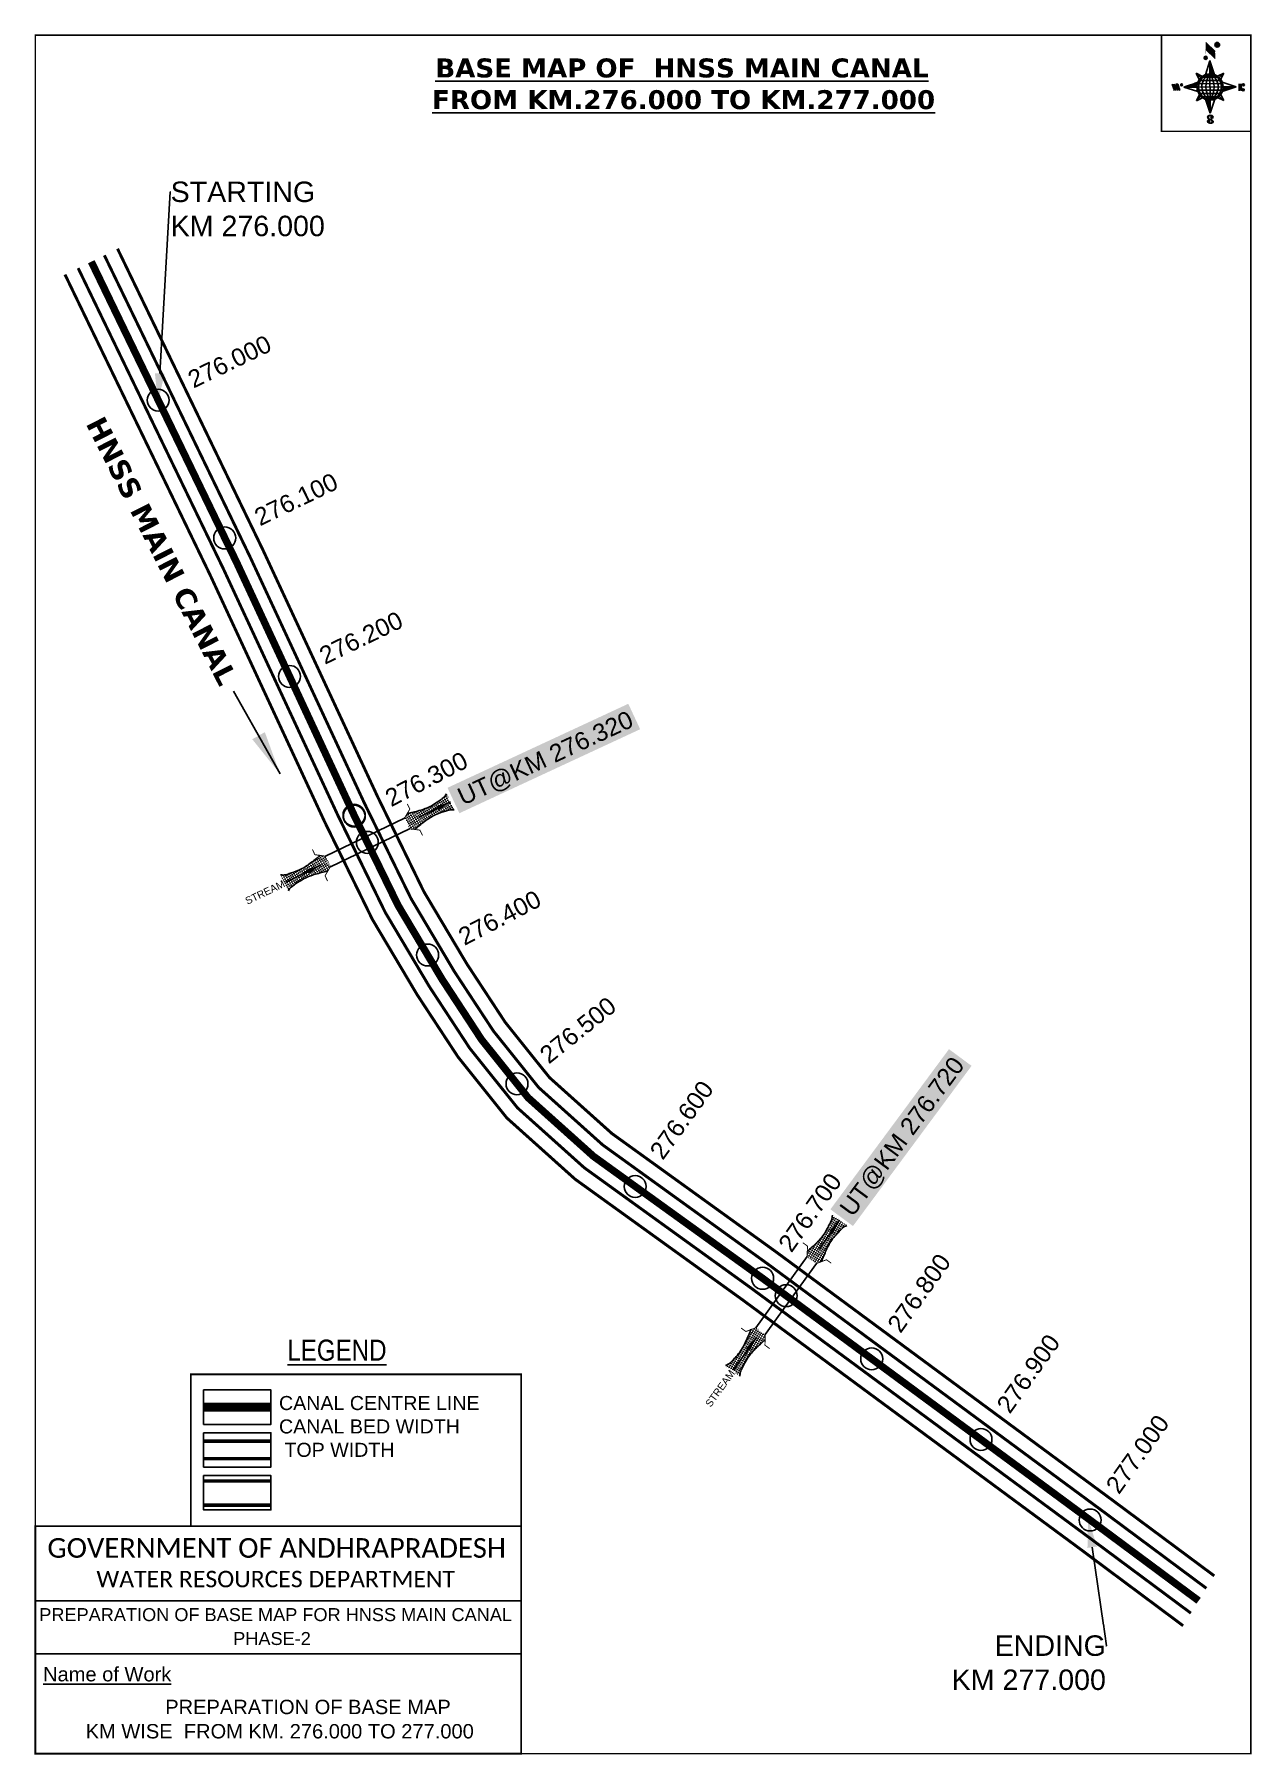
# Model space of a CAD drawing. Header units: inches. Extents: x 766586 to 767418, y 1594237 to 1595413.
import ezdxf
from ezdxf import colors
from ezdxf.entities.mleader import LeaderData, LeaderLine
from ezdxf.enums import TextEntityAlignment as Align
from ezdxf.math import Vec2, Vec3

# ---------------------------------------------------------------- set-up
doc = ezdxf.new("R2010")
doc.units = ezdxf.units.IN
doc.header["$LTSCALE"] = 15
doc.header["$MEASUREMENT"] = 0
doc.header["$PDMODE"] = 32
doc.header["$PDSIZE"] = 15
doc.linetypes.add('HIDDEN2', pattern=[0.1875, 0.125, -0.0625])
for name, color, linetype in [('AQUADUCT', 1, 'Continuous'), ('bord', 1, 'Continuous'), ('CANAL1', 7, 'Continuous'), ('CSMark', 72, 'Continuous'), ('DCBMS', 232, 'Continuous'), ('PAGE', 7, 'Continuous'), ('STRUCTURE', 5, 'Continuous'), ('TEXT', 6, 'Continuous')]:
    doc.layers.add(name, color=color, linetype=linetype)
doc.styles.add('ARIALN', font='ARIALN.TTF')
doc.styles.get("Standard").update_dxf_attribs({"font": 'arial.ttf'})
doc.dimstyles.get("Standard").update_dxf_attribs({"dimtxt": 20, "dimasz": 0.18, "dimexe": 0.18, "dimexo": 0.0625, "dimgap": 0.09, "dimtad": 0, "dimtih": 1, "dimtoh": 1, "dimdec": 4, "dimzin": 0, "dimdsep": 46, "dimtxsty": 'Standard', "dimcen": 0.09, "dimadec": 0, "dimazin": 0, "dimtfac": 1, "dimtdec": 4, "dimtofl": 0, "dimtmove": 0, "dimatfit": 3, "dimfxl": 1, "dimtolj": 1, "dimtzin": 0, "dimarcsym": 0})
pattern_1 = [(267.297113149, (-8720374.938, 50637915.138), (10.5367255337, -0.497431438), [])]
pattern_2 = [(357.297113149, (-8720374.938, 50637915.138), (0.497431438, 10.5367255337), [])]

# ---------------------------------------------------------------- blocks, each defined once
blk = doc.blocks.new('*X26')
at = {"color": 0, "linetype": 'Continuous'}
for p, q in [((6321.6, 240.5), (6322.3, 241.2)), ((6321.6, 240.3), (6322.3, 241)), ((6321.6, 240.1), (6322.3, 240.8)), ((6321.6, 239.9), (6322.4, 240.7)), ((6321.6, 239.8), (6322.4, 240.6)), ((6321.6, 239.6), (6322.5, 240.5)), ((6321.6, 239.4), (6322.5, 240.3)), ((6321.6, 239.2), (6322.6, 240.2)), ((6321.7, 239.1), (6322.6, 240.1)), ((6321.8, 240.8), (6322.4, 241.4)), ((6321.8, 239), (6322.7, 240)), ((6321.8, 239), (6322.8, 239.9)), ((6321.9, 238.9), (6322.9, 239.8)), ((6322, 238.8), (6323, 239.7)), ((6322.1, 241.3), (6322.4, 241.6)), ((6322.1, 238.7), (6323.1, 239.6)), ((6322.2, 238.6), (6323.1, 239.6)), ((6322.3, 238.5), (6323.2, 239.5)), ((6322.4, 238.5), (6323.3, 239.4)), ((6322.5, 238.4), (6323.4, 239.3)), ((6322.7, 238.4), (6323.6, 239.3)), ((6322.8, 238.3), (6323.7, 239.2)), ((6322.9, 238.3), (6323.8, 239.1)), ((6323.1, 238.2), (6323.9, 239.1)), ((6323.2, 238.2), (6324, 239)), ((6323.3, 238.2), (6324.2, 239)), ((6323.5, 238.1), (6324.3, 238.9)), ((6323.7, 238.1), (6324.4, 238.9)), ((6323.8, 238.1), (6324.6, 238.8)), ((6324.1, 238.2), (6324.7, 238.8)), ((6324.3, 238.3), (6324.9, 238.8)), ((6324.6, 238.3), (6325.1, 238.8)), ((6324.8, 238.4), (6325.2, 238.8)), ((6325.1, 238.5), (6325.4, 238.8)), ((6325.4, 238.6), (6325.6, 238.8))]:
    blk.add_line(p, q, dxfattribs=at)
blk = doc.blocks.new('*X25')
at = {"color": 0, "linetype": 'Continuous'}
for p, q in [((6324.4, 240.3), (6324.5, 240.4)), ((6324.6, 240.3), (6324.8, 240.5)), ((6324.7, 240.2), (6325, 240.5)), ((6324.8, 240.2), (6325.2, 240.6)), ((6325, 240.1), (6325.5, 240.6)), ((6325.1, 240.1), (6325.6, 240.6)), ((6325.2, 240), (6325.8, 240.6)), ((6325.3, 240), (6326, 240.6)), ((6325.4, 239.9), (6326.1, 240.6)), ((6325.5, 239.8), (6326.2, 240.5)), ((6325.6, 239.8), (6326.3, 240.5)), ((6325.7, 239.7), (6326.5, 240.4)), ((6325.9, 239.6), (6326.6, 240.3)), ((6326, 239.5), (6326.7, 240.3)), ((6326, 239.4), (6326.8, 240.2)), ((6326.1, 239.3), (6327, 240.2)), ((6326.2, 239.3), (6327.1, 240.1)), ((6326.3, 239.2), (6327.1, 240)), ((6326.4, 239.1), (6327.2, 239.9)), ((6326.5, 239), (6327.3, 239.8)), ((6326.5, 238.9), (6327.4, 239.7)), ((6326.6, 238.8), (6327.5, 239.6)), ((6326.7, 238.7), (6327.5, 239.5)), ((6326.8, 238.6), (6327.6, 239.4)), ((6326.8, 238.5), (6327.7, 239.3)), ((6326.8, 236.5), (6327.4, 237)), ((6326.9, 238.3), (6327.8, 239.2)), ((6326.9, 238.2), (6327.9, 239.1)), ((6326.9, 236.8), (6327.6, 237.4)), ((6327, 238.1), (6327.8, 239)), ((6327, 237.9), (6327.8, 238.8)), ((6327, 237.8), (6327.8, 238.6)), ((6327, 237.6), (6327.8, 238.4)), ((6327, 237.4), (6327.8, 238.2)), ((6327, 237.3), (6327.8, 238)), ((6327, 237.1), (6327.8, 237.9))]:
    blk.add_line(p, q, dxfattribs=at)
blk = doc.blocks.new('H')
at = {"layer": 'bord', "extrusion": (0.000427885, 0.004792, 0.999988)}
h = blk.add_hatch(dxfattribs=at)
h.set_pattern_fill('LINE', color=8, scale=84.387686, angle=-2.7029, style=0)
h.set_pattern_definition(pattern_2)
h.paths.add_polyline_path([(-492, 786, -0.090992), (-448, 775), (-486, 912)])
h = blk.add_hatch(dxfattribs=at)
h.set_pattern_fill('LINE', color=8, scale=84.387686, angle=-92.7029, style=0)
h.set_pattern_definition(pattern_1)
h.paths.add_polyline_path([(-625, 665, -0.090992), (-615, 710), (-751, 671)])
h = blk.add_hatch(dxfattribs=at)
h.set_pattern_fill('LINE', color=8, scale=84.387686, angle=-2.7029, style=0)
h.set_pattern_definition(pattern_2)
h.paths.add_polyline_path([(-504, 533, -0.090992), (-549, 543), (-510, 406)])
h = blk.add_hatch(dxfattribs=at)
h.set_pattern_fill('LINE', color=8, scale=84.387686, angle=-92.7029, style=0)
h.set_pattern_definition(pattern_1)
h.paths.add_polyline_path([(-246, 647), (-372, 653, -0.090992), (-382, 609)])
for p, q in [((-519, 1020, -1217), (-435, 927, -1216)), ((-516, 1087, -1217), (-432, 994, -1217)), ((-538, 774, -1216), (-487, 906, -1216)), ((-487, 906, -1216), (-493, 780, -1216)), ((-487, 906, -1216), (-448, 769, -1216)), ((-865, 701, -1215), (-847, 638, -1215)), ((-847, 700, -1215), (-829, 637, -1215)), ((-829, 699, -1215), (-811, 636, -1215)), ((-829, 699, -1215), (-811, 698, -1215)), ((-811, 698, -1215), (-794, 635, -1215)), ((-752, 665, -1215), (-615, 704, -1215)), ((-627, 794, -1216), (-567, 760, -1216)), ((-627, 794, -1216), (-584, 747, -1215)), ((-599, 731, -1215), (-627, 794, -1216)), ((-421, 753, -1216), (-359, 781, -1216)), ((-359, 781, -1216), (-405, 739, -1216)), ((-359, 781, -1216), (-392, 721, -1215)), ((-379, 693, -1215), (-246, 641, -1215)), ((-213, 669, -1215), (-217, 601, -1215)), ((-752, 665, -1215), (-625, 659, -1215)), ((-619, 614, -1215), (-752, 665, -1215)), ((-639, 526, -1214), (-606, 585, -1215)), ((-639, 526, -1214), (-593, 568, -1215)), ((-577, 553, -1215), (-639, 526, -1214)), ((-511, 400, -1214), (-549, 537, -1214)), ((-460, 533, -1215), (-511, 400, -1214)), ((-505, 527, -1214), (-511, 400, -1214)), ((-371, 513, -1214), (-431, 546, -1215)), ((-371, 513, -1214), (-414, 560, -1215)), ((-399, 576, -1215), (-371, 513, -1214)), ((-246, 641, -1215), (-383, 603, -1215)), ((-373, 647, -1215), (-246, 641, -1215)), ((-197, 600, -1215), (-194, 668, -1215))]:
    blk.add_line(p, q, dxfattribs=at)
at = {"layer": 'bord', "color": 8, "linetype": 'ByBlock', "extrusion": (0.000427885, 0.004792, 0.999988)}
for p, q in [((-375, 679, -1215), (-620, 691, -1215)), ((-386, 711, -1215), (-605, 722, -1215)), ((-411, 744, -1216), (-578, 752, -1216)), ((-493, 780, -1216), (-505, 527, -1214)), ((-373, 647, -1215), (-625, 659, -1215)), ((-378, 616, -1215), (-623, 628, -1215)), ((-392, 585, -1215), (-611, 595, -1215)), ((-420, 555, -1215), (-587, 562, -1215))]:
    blk.add_line(p, q, dxfattribs=at)
at = {"layer": 'bord', "extrusion": (0.000427885, 0.004792, 0.999988), "elevation": -1212}
for points, const_width in [([(-522, 960), (-516, 1093)], 1.61), ([(-434, 933), (-428, 1066)], 1.61), ([(-870, 707), (-846, 706)], 0.642), ([(-829, 643), (-821, 678)], 0.642), ([(-793, 641), (-782, 694)], 0.642), ([(-223, 676), (-174, 673)], 0.706), ([(-829, 643), (-855, 644)], 0.642), ([(-811, 642), (-784, 641)], 0.642), ([(-177, 605), (-226, 607)], 0.706), ([(-195, 645), (-185, 644)], 0.706)]:
    blk.add_lwpolyline(points, dxfattribs=dict(at, const_width=const_width))
for points, const_width in [([(-414, 1073, 1), (-398, 1058, 1)], 22.3), ([(-530, 950, 1), (-520, 939, 1)], 14.8), ([(-776, 697, 1), (-769, 690, 1)], 8.9), ([(-180, 618, 1), (-173, 611, 1)], 9.79), ([(-178, 667, 1), (-171, 660, 1)], 9.79), ([(-490, 362, 1), (-498, 369, 1)], 11.1), ([(-525, 322, 1), (-533, 329, 1)], 11.1)]:
    blk.add_lwpolyline(points, format="xyb", close=True, dxfattribs=dict(at, const_width=const_width))
for points in [[(-537, 317), (-531, 310), (-520, 307), (-505, 307), (-494, 310), (-486, 318), (-487, 326), (-491, 333), (-494, 336), (-503, 341), (-522, 347), (-530, 352), (-534, 355), (-537, 363), (-537, 373), (-530, 381), (-520, 384), (-504, 384), (-493, 380), (-487, 373)], [(-522, 348), (-526, 354), (-528, 361), (-528, 371), (-526, 375), (-521, 381), (-515, 384)], [(-505, 307), (-499, 312), (-497, 319), (-497, 327), (-501, 335), (-509, 343)]]:
    blk.add_lwpolyline(points, dxfattribs=at)
at = {"layer": 'bord', "extrusion": (0.000427885, 0.004792, 0.999988)}
for centre, radius in [((-406, 1065, -1212), 22.3), ((-525, 944, -1212), 14.8), ((-773, 694, -1212), 8.9), ((-498, 659, -1212), 127), ((-177, 615, -1212), 9.79), ((-174, 663, -1212), 9.79), ((-494, 365, -1212), 11.1), ((-529, 325, -1212), 11.1)]:
    blk.add_circle(centre, radius, dxfattribs=at)
at = {"layer": 'bord', "color": 8, "linetype": 'ByBlock', "extrusion": (0.000427885, 0.004792, 0.999988)}
for centre, radius, start, end in [((-482, 658, -1212), 128, 94.9254, 259.6691), ((-437, 656, -1212), 141, 113.2864, 241.308), ((-316, 651, -1212), 222, 142.5892, 212.0053), ((-560, 662, -1212), 141, 293.2864, 61.308), ((-681, 668, -1212), 222, 322.5892, 32.0053), ((-515, 660, -1212), 128, 274.9254, 79.6691)]:
    blk.add_arc(centre, radius, start, end, dxfattribs=at)
at = {"layer": 'bord', "extrusion": (0.000427885, 0.004792, 0.999988)}
for points in [[(-516, 1093, -1212), (-431, 1000, -1212), (-519, 1026, -1212), (-434, 933, -1212)], [(-864, 707, -1212), (-846, 706, -1212), (-846, 644, -1212), (-829, 643, -1212)], [(-829, 705, -1212), (-811, 704, -1212), (-811, 642, -1212), (-793, 641, -1212)], [(-193, 674, -1212), (-197, 606, -1212), (-213, 675, -1212), (-216, 607, -1212)]]:
    blk.add_solid(points, dxfattribs=at)
at = {"layer": 'bord', "extrusion": (0.000427885, 0.004792, 0.999988), "xscale": 7.977342409717546, "yscale": 7.977342408231451, "zscale": 7.977342408476333, "rotation": 138.0840426661453}
for name, p in [('*X25', (38301, -31929, -1212)), ('*X26', (38314, -31951, -1212))]:
    blk.add_blockref(name, p, dxfattribs=at)
blk = doc.blocks.new('UT')
at = {"layer": 'STRUCTURE'}
h = blk.add_hatch(dxfattribs=at)
h.set_pattern_fill('DASH', color=150, scale=8, angle=-39.6278, style=0)
h.set_pattern_definition([(320.372247933, (-4370.464, -6260.8811), (1.40800153113, 0.132407282), [1, -1])])
h.paths.add_polyline_path([(765163, 1700681.9), (765165.6, 1700680.6), (765167.2, 1700680.3), (765169.1, 1700680), (765172.4, 1700679.6), (765176.4, 1700679.3), (765179.5, 1700679.5), (765183.1, 1700679.9), (765187.7, 1700680.9), (765188.9, 1700681.2), (765193.1, 1700682.2), (765196.1, 1700680.2), (765196.1, 1700672.2), (765193.1, 1700670.2), (765190.5, 1700670.8), (765188.1, 1700671.3), (765185.5, 1700671.8), (765183.6, 1700672.1), (765181, 1700672.5), (765180.3, 1700672.5), (765178.5, 1700672.6), (765176.7, 1700672.6), (765174.6, 1700672.5), (765172.5, 1700672.3), (765170.4, 1700672), (765168.5, 1700671.7), (765166.1, 1700671.2), (765165, 1700670.8), (765163, 1700669.7)])
h.paths.add_polyline_path([(765259.1, 1700682.2), (765256.1, 1700680.2), (765256.1, 1700672.2), (765259.1, 1700670.2), (765261.9, 1700671), (765264.4, 1700671.6), (765266.4, 1700672), (765269.1, 1700672.5), (765272.7, 1700673), (765276.1, 1700673.1), (765278.6, 1700672.9), (765281.2, 1700672.7), (765283.9, 1700672.3), (765286.4, 1700671.9), (765288, 1700671.3), (765289.2, 1700670.6), (765289.1, 1700682.7), (765287.6, 1700681.8), (765285.7, 1700681.2), (765283, 1700680.7), (765281.2, 1700680.4), (765276.7, 1700679.9), (765272.7, 1700679.9), (765268.7, 1700680.3), (765264.8, 1700681), (765261.2, 1700681.7)])
at = {"layer": 'STRUCTURE', "color": 150, "const_width": 0.628}
for points in [[(765190.1, 1700688.2), (765190.1, 1700684.2), (765196.1, 1700680.2), (765256.1, 1700680.2), (765262.1, 1700684.2), (765262.1, 1700688.2)], [(765190.1, 1700664.2), (765190.1, 1700668.2), (765196.1, 1700672.2), (765256.1, 1700672.2), (765262.1, 1700668.2), (765262.1, 1700664.2)]]:
    blk.add_lwpolyline(points, dxfattribs=at)
at = {"layer": 'STRUCTURE', "color": 150}
for points in [[(765196.1, 1700680.2), (765256.1, 1700680.2)], [(765196.1, 1700672.2), (765256.1, 1700672.2)], [(765196.1, 1700672.2), (765256.1, 1700672.2)]]:
    blk.add_lwpolyline(points, dxfattribs=at)
at = {"layer": 'STRUCTURE', "color": 0}
blk.add_circle((765226.1, 1700676.2), 1.89, dxfattribs=at)
at = {"layer": 'STRUCTURE', "color": 150}
for points in [[(765163, 1700681.9), (765164.4, 1700681.1), (765167.9, 1700680.2), (765171.2, 1700679.8), (765176.1, 1700679.4), (765184.7, 1700680.3), (765193.1, 1700682.2)], [(765289.1, 1700682.7), (765287.8, 1700681.9), (765284.3, 1700680.9), (765280.9, 1700680.4), (765276.1, 1700679.8), (765267.4, 1700680.5), (765259.1, 1700682.2)], [(765163, 1700669.7), (765164.3, 1700670.6), (765167.8, 1700671.6), (765171.2, 1700672.1), (765176, 1700672.6), (765184.7, 1700672), (765193.1, 1700670.2)], [(765289.2, 1700670.6), (765287.8, 1700671.4), (765284.2, 1700672.3), (765280.9, 1700672.7), (765276.1, 1700673.1), (765267.4, 1700672.2), (765259.1, 1700670.2)]]:
    blk.add_spline(points, degree=3, dxfattribs=at)
at = {"layer": 'STRUCTURE', "color": 0}
blk.add_text('STREAM', height=5, dxfattribs=at).set_placement((765148.2, 1700675.8), align=Align.MIDDLE_CENTER)
for points in [[(765190.9, 1700676), (765164.2, 1700675.8)], [(765289.3, 1700676.7), (765265.4, 1700676.4)]]:
    blk.add_leader(points, dimstyle='Standard', override={"dimasz": 10, "dimgap": 0.09, "dimtad": 0}, dxfattribs=at)

msp = doc.modelspace()

# ---------------------------------------------------------------- linework, layer by layer
at = {"layer": 'CANAL1', "color": 200, "const_width": 2}
for points in [[(766642.7, 1595266.5), (766742.2, 1595060.3), (766820.4, 1594892), (766852.1, 1594826.9), (766881.4, 1594777.6), (766907.8, 1594737.4), (766938, 1594699.7), (766980.7, 1594661.4), (767093.4, 1594580.1), (767323.5, 1594410.2), (767392.5, 1594358.9)], [(766606.8, 1595248.8), (766706.1, 1595043.2), (766784.2, 1594874.8), (766816.9, 1594807.9), (766847.5, 1594756.4), (766875.4, 1594713.9), (766908.8, 1594672.1), (766955.5, 1594630.2), (767069.8, 1594547.8), (767299.7, 1594378.1), (767371.2, 1594324.8)]]:
    msp.add_lwpolyline(points, dxfattribs=at)
at = {"layer": 'CANAL1', "color": 5, "const_width": 2}
for points in [[(766615.8, 1595253.2), (766715.1, 1595047.5), (766793.3, 1594879.1), (766825.7, 1594812.7), (766856, 1594761.7), (766883.5, 1594719.7), (766916.1, 1594679), (766961.8, 1594638), (767075.7, 1594555.8), (767305.6, 1594386.1), (767376.5, 1594333.4)], [(766633.7, 1595262), (766733.2, 1595056), (766811.3, 1594887.7), (766843.3, 1594822.2), (766872.9, 1594772.3), (766899.7, 1594731.5), (766930.7, 1594692.8), (766974.4, 1594653.6), (767087.5, 1594572), (767317.5, 1594402.2), (767387.1, 1594350.4)]]:
    msp.add_lwpolyline(points, dxfattribs=at)
at = {"layer": 'CANAL1', "color": 1, "linetype": 'HIDDEN2', "ltscale": 8, "const_width": 5}
msp.add_lwpolyline([(766624.8, 1595257.6), (766724.2, 1595051.8), (766804.7, 1594878.5), (766834.5, 1594817.4), (766864.5, 1594767), (766891.6, 1594725.6), (766923.4, 1594685.9), (766968.1, 1594645.8), (767083.7, 1594562.4), (767311.6, 1594394.1), (767381.8, 1594341.9)], dxfattribs=at)
at = {"layer": 'CANAL1', "color": 1, "linetype": 'HIDDEN2', "ltscale": 100, "const_width": 6, "elevation": -0.4}
msp.add_lwpolyline([(766747.6, 1594474.3), (766701.6, 1594474.3)], dxfattribs=at)
at = {"layer": 'CANAL1', "color": 5, "const_width": 2.4, "elevation": -0.4}
for points in [[(766747.6, 1594451), (766701.6, 1594451)], [(766747.6, 1594439), (766701.6, 1594439)]]:
    msp.add_lwpolyline(points, dxfattribs=at)
at = {"layer": 'CANAL1', "color": 200, "const_width": 2.4, "elevation": -0.4}
for points in [[(766747.6, 1594423.8), (766701.6, 1594423.8)], [(766747.6, 1594407.3), (766701.6, 1594407.3)]]:
    msp.add_lwpolyline(points, dxfattribs=at)
at = {"layer": 'CSMark', "color": 3}
for p in [(766670.5, 1595162.9), (766716, 1595068.7), (766760.3, 1594974), (766804.4, 1594879.1), (766804.5, 1594878.4), (766804.6, 1594878.7), (766813.5, 1594860.5), (766854.7, 1594783.5), (766915.8, 1594695.4), (766996.6, 1594625.2), (767083.7, 1594562.4), (767099.8, 1594550.5), (767158.3, 1594507.3), (767233, 1594452.2), (767307.6, 1594397.1)]:
    msp.add_point(p, dxfattribs=at)
at = {"layer": 'CSMark'}
for p in [(766813.5, 1594860.5), (767099.8, 1594550.5)]:
    msp.add_point(p, dxfattribs=at)
at = {"layer": 'PAGE', "const_width": 1}
msp.add_lwpolyline([(767417.5, 1594237.3), (767417.5, 1595412.5), (766586.5, 1595412.5), (766586.5, 1594237.3), (767417.5, 1594237.3)], dxfattribs=at)
at = {"layer": 'PAGE'}
for points, const_width in [([(767417.5, 1595412.5), (767356.4, 1595412.5), (767356.4, 1595346.8), (767417.5, 1595346.8)], 1), ([(766692.8, 1594496.7), (766918.6, 1594496.7), (766918.6, 1594392.9), (766692.8, 1594392.9)], 1.2), ([(766586.5, 1594392.9), (766918.6, 1594392.9), (766918.6, 1594237.3), (766586.5, 1594237.3)], 1.2)]:
    msp.add_lwpolyline(points, close=True, dxfattribs=dict(at, const_width=const_width))
at = {"layer": 'PAGE', "elevation": -0.4}
for points in [[(766701.6, 1594486.1), (766747.6, 1594486.1), (766747.6, 1594462.5), (766701.6, 1594462.5)], [(766701.6, 1594456.8), (766747.6, 1594456.8), (766747.6, 1594433.3), (766701.6, 1594433.3)], [(766701.6, 1594427.5), (766747.6, 1594427.5), (766747.6, 1594404), (766701.6, 1594404)]]:
    msp.add_lwpolyline(points, close=True, dxfattribs=at)
at = {"layer": 'PAGE'}
for points in [[(766586.5, 1594341.9), (766918.6, 1594341.9)], [(766586.5, 1594305.6), (766918.6, 1594305.6)]]:
    msp.add_lwpolyline(points, dxfattribs=at)

# ---------------------------------------------------------------- block references
at = {"layer": 'AQUADUCT', "color": 1, "xscale": 0.0703495379661093, "yscale": 0.07034953800030053, "zscale": 0.07034953795990817, "rotation": 3.078330607406165}
msp.add_blockref('H', (767427.1, 1595333.1, 85.4), dxfattribs=at)
at = {"layer": 'STRUCTURE', "color": 0}
for p, rotation in [((813727.8, -269454.3), 25.66706085822773), ((1699990.8, -20251.3), 54.24111108918437)]:
    msp.add_blockref('UT', p, dxfattribs=dict(at, rotation=rotation))

# ---------------------------------------------------------------- texts
at = {"layer": 'CANAL1', "insert": (766632.8, 1595154.1), "char_height": 14, "width": 205.129, "attachment_point": 1, "rotation": 296.9639}
msp.add_mtext('\\pi0.96322;{\\fVerdana|b1|i0|c0|p34;HNSS MAIN CANAL}', dxfattribs=at)
at = {"layer": 'CSMark', "color": 1}
for s, rotation, p in [('276.000', 25.7726, (766692, 1595176.2)), ('276.100', 25.7726, (766737.5, 1595082)), ('276.200', 25.7726, (766781.9, 1594987.3)), ('276.300', 27.5784, (766827, 1594889.8)), ('276.400', 27.5784, (766877.1, 1594795)), ('276.500', 38.7142, (766933.8, 1594713.2)), ('276.600', 54.1795, (767010.6, 1594646.2)), ('276.700', 54.5692, (767098.5, 1594582.8)), ('276.800', 54.5692, (767173.1, 1594527.7)), ('276.900', 54.5692, (767247.8, 1594472.6)), ('277.000', 54.5692, (767322.4, 1594417.5))]:
    msp.add_text(s, height=12, rotation=rotation, dxfattribs=at).set_placement(p, align=Align.MIDDLE_LEFT)
at = {"layer": 'PAGE', "extrusion": (0.000201441, 0.004807, 0.999988), "style": 'ARIALN'}
msp.add_text('%%ULEGEND', height=14.4, rotation=359.9999, dxfattribs=at).set_placement((766792.7, 1594494.1, 7819), align=Align.MIDDLE)
at = {"layer": 'PAGE', "extrusion": (0.000201441, 0.004807, 0.999988)}
for s, height, p in [('PREPARATION OF BASE MAP FOR HNSS MAIN CANAL', 8.878, (766589.2, 1594308.8, 7818.1)), ('%%UName of Work', 9.822, (766591.8, 1594267.6, 7816.7))]:
    msp.add_text(s, height=height, rotation=359.9999, dxfattribs=at).set_placement(p)
for s, height, p in [('PHASE-2', 8.88, (766748.3, 1594296.9, 7818)), ('PREPARATION OF BASE MAP', 9.822, (766772.9, 1594250.1, 7816.8)), ('KM WISE  FROM KM. 276.000 TO 277.000', 9.822, (766753.6, 1594233.5, 7816.8))]:
    msp.add_text(s, height=height, rotation=359.9999, dxfattribs=at).set_placement(p, align=Align.MIDDLE_CENTER)
at = {"layer": 'PAGE', "extrusion": (0.000201441, 0.004807, 0.999988), "attachment_point": 1, "text_direction": (1, -1e-06, -0.000201)}
for s, insert, char_height, width in [('CANAL CENTRE LINE CANAL BED WIDTH {\\H2.3717x; }\\P TOP WIDTH{\\H1.9152x; }', (766753.1, 1594481.9, -0.4), 9.6, 168.926), ('\\pi3.5885;{\\fCalibri|b0|i0|c0|p34;\\H1.3333x;GOVERNMENT OF ANDHRAPRADESH\\P\\pi37.073;\\H0.83998x;WATER RESOURCES DEPARTMENT}', (766591.2, 1594384.7, -1.3), 10.059, 321.276)]:
    msp.add_mtext(s, dxfattribs=dict(at, insert=insert, char_height=char_height, width=width))
at = {"layer": 'STRUCTURE', "color": 5, "char_height": 12, "width": 129.083, "attachment_point": 1, "bg_fill": 1, "box_fill_scale": 1.3, "bg_fill_color": 7, "bg_fill_true_color": 16777215, "bg_fill_transparency": 4390977}
for s, insert, rotation in [('\\pi0.71894;UT@KM 276.320', (766873.1, 1594896.1), 24.9287), ('\\pi0.71894;UT@KM 276.720', (767135.1, 1594610.3), 53.5027)]:
    msp.add_mtext(s, dxfattribs=dict(at, insert=insert, rotation=rotation))
at = {"layer": 'TEXT', "color": 1, "insert": (766838.2, 1595396.6), "char_height": 13, "width": 379.826, "attachment_point": 1}
msp.add_mtext('\\pi21.755;{\\fVerdana|b1|i0|c0|p34;\\LBASE MAP OF  HNSS MAIN CANAL \\P\\pi19.564;FROM KM.276.000 TO KM.277.000}', dxfattribs=at)

# ---------------------------------------------------------------- leaders
at = {"layer": 'CANAL1'}
msp.add_leader([(766753.8, 1594907.3), (766722, 1594964)], dimstyle='Standard', override={"dimasz": 30, "dimgap": 0.09, "dimtad": 0}, dxfattribs=at)
at = {"layer": 'DCBMS', "color": 5}
ml = msp.add_multileader_mtext('Standard', dxfattribs=at)
ml.set_content('STARTING\\PKM 276.000', color=5)
ml.set_leader_properties()
ml.build(insert=Vec2(0, 0))
ml.multileader.update_dxf_attribs({"dogleg_length": 0.36, "arrow_head_size": 20})
ctx = ml.context
ctx.base_point, ctx.char_height, ctx.arrow_head_size, ctx.landing_gap_size, ctx.plane_origin = Vec3(766678.9, 1595305.3), 14, 20, 0.09, Vec3(766849.8, 1595378.1)
notes = []
notes.append((ctx, [(1, (1, 1, 0), (766678.6, 1595305.3), (1, 0), 0.36, [(0, [(766670.4, 1595161.2)], 0, [])])]))
ctx.mtext.insert, ctx.mtext.flow_direction = Vec3(766679, 1595312.4), 5
for ctx, leaders in notes:
    for number, flags, end, landing, length, lines in leaders:
        leader = LeaderData()
        leader.index, (leader.has_last_leader_line, leader.has_dogleg_vector, leader.attachment_direction) = number, flags
        leader.last_leader_point, leader.dogleg_vector, leader.dogleg_length = Vec3(end), Vec3(landing), length
        for number, points, colour, breaks in lines:
            line = LeaderLine()
            line.index, line.vertices, line.color, line.breaks = number, Vec3.list(points), colors.encode_raw_color(colour), breaks
            leader.lines.append(line)
        ctx.leaders.append(leader)

# ---------------------------------------------------------------- next in the draw order: leaders
ml = msp.add_multileader_mtext('Standard', dxfattribs=at)
ml.set_content('ENDING \\PKM 277.000', color=5)
ml.set_leader_properties()
ml.build(insert=Vec2(0, 0))
ml.multileader.update_dxf_attribs({"dogleg_length": 0.36, "arrow_head_size": 20})
ctx = ml.context
ctx.base_point, ctx.char_height, ctx.arrow_head_size, ctx.landing_gap_size, ctx.plane_origin = Vec3(767215.2, 1594311.1), 14, 20, 0.09, Vec3(767358.9, 1594523.4)
ctx.text_align_type = 2
notes = []
notes.append((ctx, [(0, (1, 1, 0), (767318.8, 1594311.1), (-1, 0), 0.36, [(0, [(767306.2, 1594398.3)], 0, [])])]))
ctx.mtext.insert, ctx.mtext.width, ctx.mtext.alignment, ctx.mtext.flow_direction = Vec3(767318.4, 1594318.2), 109.049, 3, 5
ctx.mtext.has_bg_fill, ctx.mtext.bg_color, ctx.mtext.bg_scale_factor, ctx.mtext.bg_transparency, ctx.mtext.use_window_bg_color = 1, -1027028792, 1.5, 0, 1
for ctx, leaders in notes:
    for number, flags, end, landing, length, lines in leaders:
        leader = LeaderData()
        leader.index, (leader.has_last_leader_line, leader.has_dogleg_vector, leader.attachment_direction) = number, flags
        leader.last_leader_point, leader.dogleg_vector, leader.dogleg_length = Vec3(end), Vec3(landing), length
        for number, points, colour, breaks in lines:
            line = LeaderLine()
            line.index, line.vertices, line.color, line.breaks = number, Vec3.list(points), colors.encode_raw_color(colour), breaks
            leader.lines.append(line)
        ctx.leaders.append(leader)

doc.saveas('drawing.dxf')
